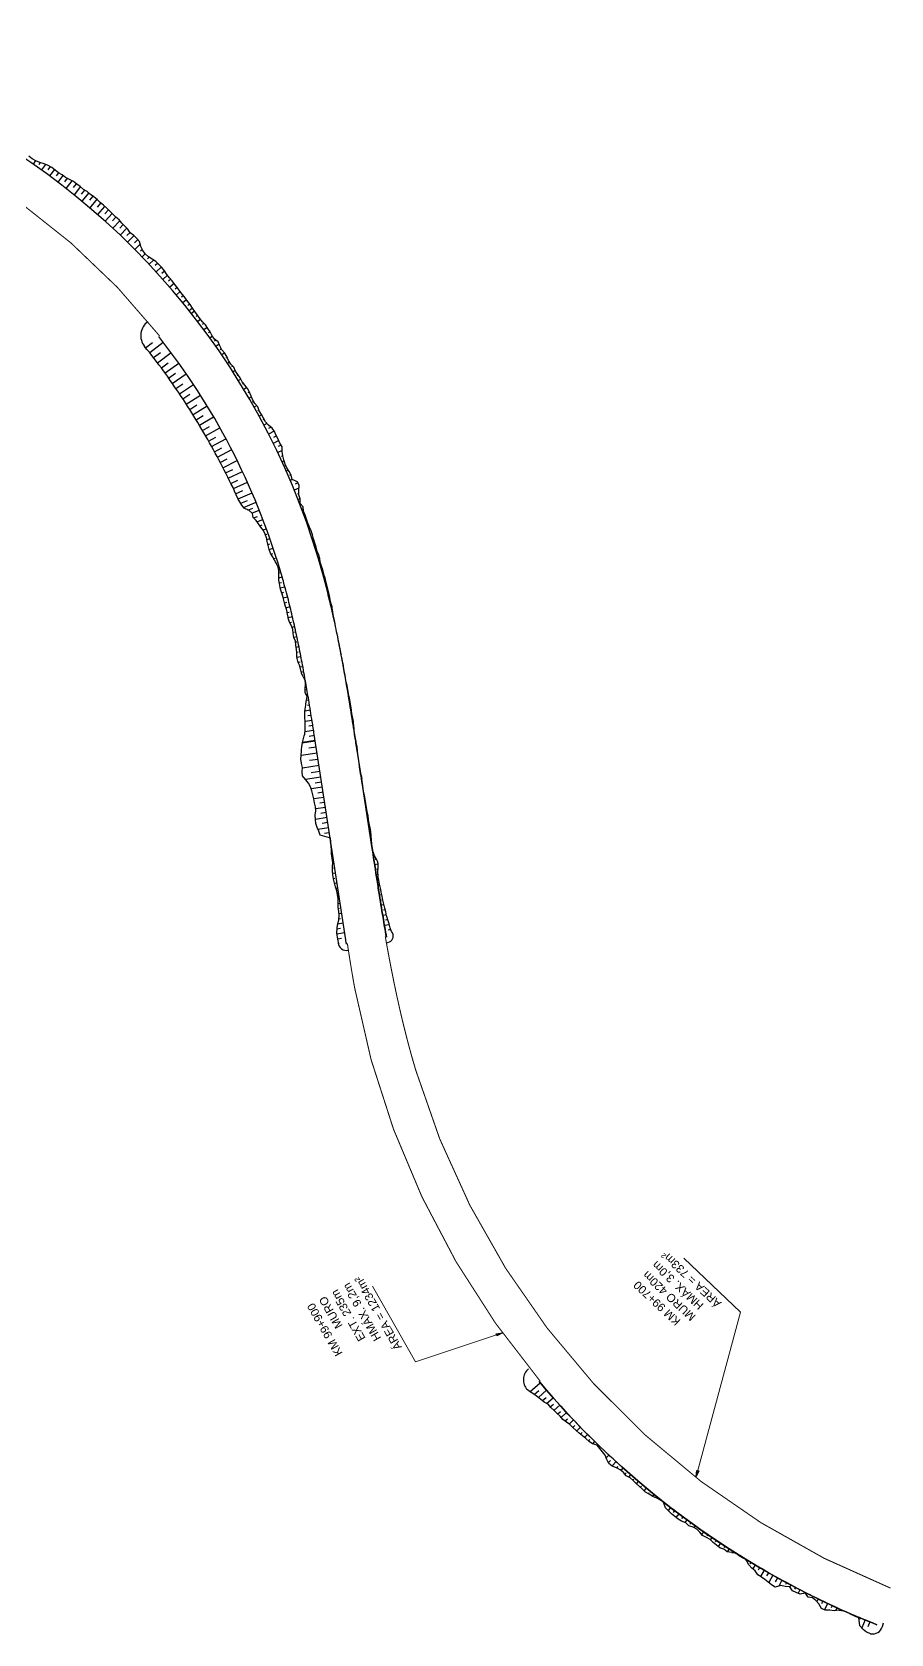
# Model space of a CAD drawing. Header units: metres. Extents: x 288738 to 324331, y 7399322 to 7465117.
# Drawn here: x 291569 to 291989, y 7462803 to 7463584 of the extents above; entities that cross this region are included whole.
import ezdxf

# ---------------------------------------------------------------- set-up
doc = ezdxf.new("R2010")
doc.units = ezdxf.units.M
doc.header["$LTSCALE"] = 10
for name, color, linetype in [('F-HZ-TALUDES-TIC', 7, 'Continuous'), ('U-HZ-TALUDES', 2, 'Continuous'), ('U-PLATAFORMA', 2, 'Continuous')]:
    doc.layers.add(name, color=color, linetype=linetype)
doc.layers.add('U-HZ-MURO', color=210, linetype='Continuous', lineweight=13)
doc.layers.add('U-HZ-TEXTO-MUROS', color=2, linetype='Continuous', lineweight=0)
doc.styles.add('ARIAL', font='arial.ttf')
doc.styles.add('DIM', font='arial.ttf', dxfattribs={"width": 0.8})
doc.dimstyles.new('U-1_2000', dxfattribs={"dimscale": 2, "dimtxt": 1.5, "dimasz": 0.75, "dimexe": 0.75, "dimexo": 0.75, "dimgap": 0.25, "dimtad": 1, "dimzin": 4, "dimtxsty": 'DIM', "dimblk": 'ARCHTICK', "dimcen": 0.7, "dimdle": 0.75, "dimclrd": 256, "dimclre": 256, "dimclrt": 256, "dimaunit": 1, "dimadec": 3, "dimazin": 2, "dimtfac": 1, "dimtofl": 0, "dimtmove": 0, "dimatfit": 3, "dimldrblk": 'CLOSEDBLANK', "dimfxl": 0, "dimtolj": 1, "dimtzin": 0, "dimlwd": -1, "dimlwe": -1, "dimarcsym": 0})

# ---------------------------------------------------------------- blocks, each defined once
blk = doc.blocks.new('_ArchTick')
at = {"color": 0, "linetype": 'ByBlock', "const_width": 0.15}
blk.add_lwpolyline([(-0.5, -0.5), (0.5, 0.5)], dxfattribs=at)

msp = doc.modelspace()

# ---------------------------------------------------------------- linework, layer by layer
at = {"layer": 'F-HZ-TALUDES-TIC', "color": 10, "linetype": 'Continuous', "lineweight": -3, "ltscale": 0.05}
for p, q in [((291570.803, 7463521.649), (291569.598, 7463519.915)), ((291573.146, 7463520.607), (291572.396, 7463519.544)), ((291575.646, 7463519.773), (291573.683, 7463517.032)), ((291577.974, 7463518.684), (291576.842, 7463517.127)), ((291580.017, 7463517.198), (291577.729, 7463514.093)), ((291582.043, 7463515.687), (291580.889, 7463514.145)), ((291584.197, 7463514.346), (291581.733, 7463511.099)), ((291586.309, 7463512.946), (291585.014, 7463511.263)), ((291588.628, 7463511.805), (291585.694, 7463508.048)), ((291590.671, 7463510.304), (291589.165, 7463508.404)), ((291592.784, 7463508.888), (291589.614, 7463504.944)), ((291594.702, 7463507.23), (291593.13, 7463505.3)), ((291596.821, 7463505.815), (291593.489, 7463501.784)), ((291598.814, 7463504.244), (291597.112, 7463502.214)), ((291600.839, 7463502.71), (291597.321, 7463498.572)), ((291602.64, 7463500.912), (291600.93, 7463498.929)), ((291604.575, 7463499.272), (291601.106, 7463495.306)), ((291606.408, 7463497.515), (291604.695, 7463495.584)), ((291608.223, 7463495.741), (291604.847, 7463491.988)), ((291610.049, 7463493.982), (291608.375, 7463492.146)), ((291611.929, 7463492.281), (291608.541, 7463488.619)), ((291613.666, 7463490.428), (291612.018, 7463488.671)), ((291615.458, 7463488.637), (291612.187, 7463485.198)), ((291616.97, 7463486.555), (291615.481, 7463485.012)), ((291618.972, 7463484.985), (291615.786, 7463481.727)), ((291620.703, 7463483.134), (291619.135, 7463481.553)), ((291621.952, 7463480.807), (291619.336, 7463478.206)), ((291622.98, 7463478.277), (291622.036, 7463477.352)), ((291624.351, 7463476.1), (291622.838, 7463474.637)), ((291626.27, 7463474.455), (291625.419, 7463473.644)), ((291628.514, 7463473.111), (291626.288, 7463471.018)), ((291630.497, 7463471.512), (291629.245, 7463470.351)), ((291632.219, 7463469.667), (291629.688, 7463467.352)), ((291633.777, 7463467.673), (291632.573, 7463466.588)), ((291635.266, 7463465.622), (291633.037, 7463463.639)), ((291636.893, 7463463.696), (291635.792, 7463462.731)), ((291638.454, 7463461.713), (291636.333, 7463459.88)), ((291640.01, 7463459.73), (291638.986, 7463458.857)), ((291641.516, 7463457.705), (291639.578, 7463456.076)), ((291643.057, 7463455.712), (291642.118, 7463454.934)), ((291644.528, 7463453.664), (291642.769, 7463452.226)), ((291646.065, 7463451.672), (291645.205, 7463450.978)), ((291647.398, 7463449.518), (291645.907, 7463448.334)), ((291648.476, 7463448.153), (291646.979, 7463446.976)), ((291649.955, 7463446.12), (291649.237, 7463445.563)), ((291651.449, 7463444.099), (291650.043, 7463443.025)), ((291653.153, 7463442.238), (291652.353, 7463441.635)), ((291654.662, 7463440.227), (291653.051, 7463439.031)), ((291656.02, 7463438.106), (291655.278, 7463437.562)), ((291624.56, 7463430.289), (291627.87, 7463432.904)), ((291626.591, 7463427.937), (291633.141, 7463433.014)), ((291657.211, 7463435.866), (291656.004, 7463434.996)), ((291658.823, 7463433.933), (291658.141, 7463433.448)), ((291660.445, 7463432.002), (291658.9, 7463430.92)), ((291661.568, 7463429.724), (291660.948, 7463429.296)), ((291628.506, 7463425.475), (291631.797, 7463427.976)), ((291630.341, 7463422.953), (291637.009, 7463427.924)), ((291632.26, 7463420.553), (291635.57, 7463422.973)), ((291634.065, 7463418.064), (291640.726, 7463422.841)), ((291663.182, 7463427.785), (291661.74, 7463426.805)), ((291664.377, 7463425.562), (291663.757, 7463425.147)), ((291665.518, 7463423.307), (291664.521, 7463422.65)), ((291667.113, 7463421.353), (291666.502, 7463420.955)), ((291635.83, 7463415.502), (291639.201, 7463417.871)), ((291637.56, 7463412.914), (291644.395, 7463417.623)), ((291668.356, 7463419.168), (291667.246, 7463418.458)), ((291669.758, 7463417.085), (291669.172, 7463416.716)), ((291671.091, 7463414.959), (291669.91, 7463414.227)), ((291639.344, 7463410.41), (291642.757, 7463412.715)), ((291641.082, 7463407.875), (291647.921, 7463412.402)), ((291642.784, 7463405.335), (291646.211, 7463407.558)), ((291644.451, 7463402.772), (291651.33, 7463407.147)), ((291672.462, 7463412.856), (291671.841, 7463412.477)), ((291673.963, 7463410.829), (291672.516, 7463409.96)), ((291675.195, 7463408.64), (291674.497, 7463408.227)), ((291676.202, 7463406.32), (291675.063, 7463405.657)), ((291646.104, 7463400.235), (291649.544, 7463402.379)), ((291647.718, 7463397.672), (291654.611, 7463401.881)), ((291677.31, 7463404.063), (291676.812, 7463403.778)), ((291678.789, 7463402.018), (291677.549, 7463401.319)), ((291679.896, 7463399.762), (291679.333, 7463399.45)), ((291681.133, 7463397.579), (291679.976, 7463396.947)), ((291649.25, 7463395.079), (291652.729, 7463397.16)), ((291650.846, 7463392.525), (291657.778, 7463396.586)), ((291652.362, 7463389.929), (291655.842, 7463391.926)), ((291653.855, 7463387.32), (291660.843, 7463391.246)), ((291682.417, 7463395.421), (291681.791, 7463395.084)), ((291683.836, 7463393.331), (291682.34, 7463392.541)), ((291687.412, 7463389.517), (291684.644, 7463388.104)), ((291685.802, 7463391.522), (291684.651, 7463390.924)), ((291655.352, 7463384.744), (291658.839, 7463386.661)), ((291656.786, 7463382.131), (291663.784, 7463385.899)), ((291689.57, 7463384.958), (291686.884, 7463383.634)), ((291688.383, 7463387.182), (291687.078, 7463386.528)), ((291690.702, 7463382.705), (291689.342, 7463382.047)), ((291658.225, 7463379.557), (291661.714, 7463381.395)), ((291659.609, 7463376.953), (291666.599, 7463380.557)), ((291660.976, 7463374.369), (291664.467, 7463376.131)), ((291662.305, 7463371.766), (291669.294, 7463375.216)), ((291691.283, 7463380.19), (291689.064, 7463379.134)), ((291691.527, 7463377.526), (291690.829, 7463377.199)), ((291692.257, 7463375.098), (291691.18, 7463374.604)), ((291663.626, 7463369.202), (291667.107, 7463370.883)), ((291664.906, 7463366.618), (291671.86, 7463369.902)), ((291693.052, 7463372.705), (291692.633, 7463372.517)), ((291694.226, 7463370.484), (291693.233, 7463370.045)), ((291695.474, 7463368.292), (291694.855, 7463368.024)), ((291666.139, 7463364.105), (291669.605, 7463365.707)), ((291667.455, 7463361.641), (291674.257, 7463364.714)), ((291668.526, 7463359.067), (291671.972, 7463360.59)), ((291669.732, 7463356.554), (291676.56, 7463359.502)), ((291696.317, 7463365.924), (291695.223, 7463365.458)), ((291699.454, 7463361.787), (291697.147, 7463360.843)), ((291698.973, 7463364.314), (291697.583, 7463363.734)), ((291699.34, 7463359.029), (291698.713, 7463358.778)), ((291670.993, 7463354.397), (291674.274, 7463355.784)), ((291672.436, 7463352.357), (291678.516, 7463354.877)), ((291674.531, 7463351.081), (291676.906, 7463352.048)), ((291676.513, 7463349.583), (291680.09, 7463351.014)), ((291699.979, 7463356.584), (291699.009, 7463356.203)), ((291700.322, 7463354.03), (291700.119, 7463353.951)), ((291701.535, 7463351.812), (291700.805, 7463351.537)), ((291677.316, 7463347.293), (291679.154, 7463348.013)), ((291678.946, 7463345.401), (291681.852, 7463346.515)), ((291680.408, 7463343.373), (291681.562, 7463343.806)), ((291702.177, 7463349.378), (291701.927, 7463349.286)), ((291703.039, 7463347.028), (291702.536, 7463346.846)), ((291703.847, 7463344.658), (291703.612, 7463344.575)), ((291681.923, 7463341.386), (291683.553, 7463341.986)), ((291683.012, 7463339.147), (291683.708, 7463339.397)), ((291683.761, 7463336.763), (291685.243, 7463337.283)), ((291704.774, 7463342.329), (291704.202, 7463342.132)), ((291705.705, 7463340.001), (291705.358, 7463339.883)), ((291706.423, 7463337.6), (291705.802, 7463337.395)), ((291707.117, 7463335.192), (291706.847, 7463335.105)), ((291684.244, 7463334.311), (291685.15, 7463334.621)), ((291684.852, 7463331.888), (291686.861, 7463332.56)), ((291685.894, 7463329.617), (291686.769, 7463329.902)), ((291687.076, 7463327.414), (291688.402, 7463327.836)), ((291707.894, 7463332.812), (291707.336, 7463332.636)), ((291708.622, 7463330.416), (291708.35, 7463330.332)), ((291709.429, 7463328.044), (291708.804, 7463327.856)), ((291688.244, 7463325.203), (291688.693, 7463325.343)), ((291689.395, 7463322.996), (291689.861, 7463323.137)), ((291689.601, 7463320.511), (291690.08, 7463320.652)), ((291709.901, 7463325.572), (291709.707, 7463325.516)), ((291710.641, 7463323.181), (291710.207, 7463323.057)), ((291711.325, 7463320.773), (291711.103, 7463320.712)), ((291689.632, 7463318.012), (291691.235, 7463318.472)), ((291689.943, 7463315.539), (291690.927, 7463315.814)), ((291690.33, 7463313.069), (291692.575, 7463313.681)), ((291712.072, 7463318.382), (291711.544, 7463318.239)), ((291712.788, 7463315.982), (291712.488, 7463315.903)), ((291713.278, 7463313.523), (291712.82, 7463313.405)), ((291691.049, 7463310.68), (291692.137, 7463310.969)), ((291691.772, 7463308.287), (291693.862, 7463308.827)), ((291692.435, 7463305.877), (291693.46, 7463306.135)), ((291693.08, 7463303.462), (291695.09, 7463303.955)), ((291713.939, 7463311.109), (291713.688, 7463311.045)), ((291714.507, 7463308.671), (291714.039, 7463308.556)), ((291714.998, 7463306.215), (291714.813, 7463306.171)), ((291715.614, 7463303.789), (291715.204, 7463303.694)), ((291693.714, 7463301.046), (291694.697, 7463301.281)), ((291694.19, 7463298.592), (291696.258, 7463299.075)), ((291694.923, 7463296.209), (291695.871, 7463296.425)), ((291716.007, 7463301.312), (291715.887, 7463301.285)), ((291716.41, 7463298.84), (291716.316, 7463298.819)), ((291695.997, 7463293.961), (291697.353, 7463294.262)), ((291696.572, 7463291.538), (291697.231, 7463291.681)), ((291696.903, 7463289.063), (291698.414, 7463289.384)), ((291697.785, 7463286.747), (291698.351, 7463286.865)), ((291698.014, 7463284.26), (291699.418, 7463284.545)), ((291698.334, 7463281.782), (291699.122, 7463281.938)), ((291698.486, 7463279.289), (291700.39, 7463279.659)), ((291699.1, 7463276.872), (291699.981, 7463277.039)), ((291699.961, 7463274.54), (291701.315, 7463274.793)), ((291700.585, 7463272.12), (291701.178, 7463272.229)), ((291731.281, 7463212.63), (291731.095, 7463212.601)), ((291731.703, 7463210.165), (291731.588, 7463210.148)), ((291732.145, 7463207.704), (291731.853, 7463207.659)), ((291732.599, 7463205.244), (291732.416, 7463205.216)), ((291733.032, 7463202.781), (291732.612, 7463202.717)), ((291733.405, 7463200.309), (291733.198, 7463200.278)), ((291733.857, 7463197.849), (291733.37, 7463197.775)), ((291734.32, 7463195.391), (291734.035, 7463195.348)), ((291734.631, 7463192.91), (291734.128, 7463192.833)), ((291734.922, 7463190.425), (291734.715, 7463190.393)), ((291735.084, 7463187.921), (291734.887, 7463187.89)), ((291715.316, 7463183.819), (291715.773, 7463183.889)), ((291715.698, 7463181.35), (291715.925, 7463181.384)), ((291715.928, 7463178.863), (291716.53, 7463178.955)), ((291735.374, 7463185.436), (291735.32, 7463185.428)), ((291736.095, 7463183.017), (291735.646, 7463182.949)), ((291737.342, 7463180.68), (291736.685, 7463180.579)), ((291715.88, 7463176.363), (291716.392, 7463176.442)), ((291715.933, 7463173.864), (291717.279, 7463174.072)), ((291716.237, 7463171.387), (291716.947, 7463171.497)), ((291738.091, 7463178.267), (291736.409, 7463178.007)), ((291738.056, 7463173.203), (291737.174, 7463173.066)), ((291738.013, 7463175.726), (291737.402, 7463175.631)), ((291738.37, 7463170.723), (291737.964, 7463170.659)), ((291716.857, 7463168.966), (291718.035, 7463169.15)), ((291717.514, 7463166.554), (291717.963, 7463166.624)), ((291718.137, 7463164.133), (291718.789, 7463164.236)), ((291738.854, 7463168.269), (291737.946, 7463168.126)), ((291739.913, 7463163.377), (291738.73, 7463163.188)), ((291739.374, 7463165.821), (291738.855, 7463165.739)), ((291718.53, 7463161.668), (291718.849, 7463161.718)), ((291718.667, 7463159.172), (291719.544, 7463159.313)), ((291718.714, 7463156.678), (291719.316, 7463156.775)), ((291740.971, 7463158.487), (291739.528, 7463158.252)), ((291740.443, 7463160.932), (291739.785, 7463160.826)), ((291741.544, 7463156.05), (291740.739, 7463155.918)), ((291718.439, 7463149.263), (291721.02, 7463149.694)), ((291718.937, 7463151.71), (291719.802, 7463151.853)), ((291719.012, 7463154.196), (291720.297, 7463154.406)), ((291742.112, 7463153.614), (291740.341, 7463153.318)), ((291743.533, 7463148.791), (291741.172, 7463148.388)), ((291742.798, 7463151.197), (291741.776, 7463151.025)), ((291717.962, 7463144.308), (291721.747, 7463144.955)), ((291718.016, 7463146.8), (291719.697, 7463147.084)), ((291718.4, 7463141.849), (291720.263, 7463142.171)), ((291744.286, 7463146.39), (291742.941, 7463146.157)), ((291812.187, 7462920.905), (291817.293, 7462925.196)), ((291814.276, 7462919.532), (291816.549, 7462921.465)), ((291816.326, 7462918.105), (291820.378, 7462921.589)), ((291818.298, 7462916.568), (291820.133, 7462918.165)), ((291820.388, 7462915.207), (291823.537, 7462917.98)), ((291822.169, 7462913.512), (291823.659, 7462914.841)), ((291824.015, 7462911.837), (291826.794, 7462914.344)), ((291825.797, 7462910.084), (291827.129, 7462911.301)), ((291827.555, 7462908.315), (291830.138, 7462910.701)), ((291829.344, 7462906.597), (291830.58, 7462907.752)), ((291831.359, 7462905.117), (291833.491, 7462907.133)), ((291833.216, 7462903.447), (291834.208, 7462904.397)), ((291835.067, 7462901.768), (291836.923, 7462903.566)), ((291836.959, 7462900.133), (291837.808, 7462900.966)), ((291838.888, 7462898.543), (291840.398, 7462900.042)), ((291840.815, 7462896.951), (291841.483, 7462897.622)), ((291842.854, 7462895.507), (291843.9, 7462896.571)), ((291849.445, 7462888.609), (291850.76, 7462890.008)), ((291850.522, 7462886.366), (291851.484, 7462887.403)), ((291852.357, 7462884.718), (291854.25, 7462886.78)), ((291854.62, 7462883.661), (291855.312, 7462884.424)), ((291856.773, 7462882.409), (291857.81, 7462883.566)), ((291858.597, 7462880.713), (291859.131, 7462881.316)), ((291860.542, 7462879.191), (291861.512, 7462880.299)), ((291862.51, 7462877.66), (291862.948, 7462878.167)), ((291864.284, 7462875.901), (291865.274, 7462877.059)), ((291866.166, 7462874.256), (291866.671, 7462874.854)), ((291868.013, 7462872.57), (291869.085, 7462873.857)), ((291870.037, 7462871.125), (291870.514, 7462871.705)), ((291872.193, 7462869.861), (291872.898, 7462870.727)), ((291874.473, 7462868.841), (291874.624, 7462869.028)), ((291913.384, 7462841.61), (291913.453, 7462841.719)), ((291915.474, 7462840.245), (291915.522, 7462840.322)), ((291966.383, 7462813.52), (291966.409, 7462813.577)), ((291968.639, 7462812.442), (291968.668, 7462812.508))]:
    msp.add_line(p, q, dxfattribs=at)
at = {"layer": 'F-HZ-TALUDES-TIC', "color": 1, "linetype": 'Continuous', "lineweight": -3, "ltscale": 0.05}
for p, q in [((291716.932, 7463296.394), (291716.893, 7463296.386)), ((291718.466, 7463289.052), (291718.404, 7463289.039)), ((291719.456, 7463283.767), (291719.482, 7463283.772)), ((291719.93, 7463281.312), (291719.966, 7463281.319)), ((291720.33, 7463279.227), (291720.325, 7463279.226)), ((291720.864, 7463276.783), (291720.823, 7463276.775)), ((291721.282, 7463274.318), (291721.232, 7463274.309)), ((291721.709, 7463271.854), (291721.692, 7463271.851)), ((291722.602, 7463266.552), (291722.685, 7463266.566)), ((291723.022, 7463264.088), (291723.104, 7463264.101)), ((291729.306, 7463224.257), (291729.352, 7463224.264)), ((291714.887, 7463188.795), (291715.017, 7463188.814)), ((291715.193, 7463186.315), (291715.294, 7463186.331))]:
    msp.add_line(p, q, dxfattribs=at)
at = {"layer": 'F-HZ-TALUDES-TIC', "color": 90, "linetype": 'Continuous', "lineweight": -3, "ltscale": 0.05}
for p, q in [((291702.941, 7463265.802), (291702.793, 7463265.776)), ((291703.368, 7463263.338), (291702.504, 7463263.19)), ((291704.203, 7463258.409), (291703.076, 7463258.22)), ((291703.789, 7463260.874), (291703.431, 7463260.813)), ((291723.437, 7463261.622), (291723.639, 7463261.656)), ((291723.488, 7463261.316), (291723.701, 7463261.351)), ((291723.896, 7463258.849), (291724.039, 7463258.873)), ((291705.029, 7463253.397), (291702.397, 7463252.969)), ((291704.625, 7463255.864), (291703.656, 7463255.705)), ((291705.429, 7463250.929), (291703.845, 7463250.675)), ((291724.3, 7463256.382), (291724.662, 7463256.441)), ((291724.7, 7463253.914), (291724.854, 7463253.939)), ((291725.095, 7463251.446), (291725.308, 7463251.48)), ((291725.487, 7463248.977), (291725.669, 7463249.005)), ((291706.605, 7463243.522), (291702.387, 7463242.861)), ((291705.825, 7463248.461), (291702.421, 7463247.919)), ((291706.216, 7463245.992), (291704.329, 7463245.694)), ((291706.989, 7463241.052), (291704.399, 7463240.649)), ((291725.875, 7463246.507), (291726.225, 7463246.562)), ((291726.26, 7463244.037), (291726.335, 7463244.048)), ((291726.643, 7463241.566), (291726.758, 7463241.584)), ((291726.645, 7463241.553), (291726.76, 7463241.571)), ((291707.408, 7463238.329), (291701.08, 7463237.35)), ((291707.369, 7463238.581), (291701.119, 7463237.613)), ((291707.858, 7463235.407), (291704.272, 7463234.855)), ((291727.027, 7463239.083), (291727.118, 7463239.097)), ((291727.408, 7463236.612), (291727.662, 7463236.651)), ((291727.789, 7463234.141), (291727.91, 7463234.16)), ((291708.308, 7463232.486), (291700.516, 7463231.288)), ((291709.245, 7463226.405), (291701.137, 7463225.161)), ((291708.776, 7463229.445), (291704.672, 7463228.815)), ((291728.168, 7463231.67), (291728.271, 7463231.686)), ((291728.548, 7463229.199), (291728.587, 7463229.205)), ((291728.927, 7463226.728), (291729.038, 7463226.745)), ((291710.107, 7463220.805), (291702.639, 7463219.659)), ((291709.676, 7463223.605), (291705.394, 7463222.948)), ((291710.487, 7463218.334), (291707.401, 7463217.86)), ((291710.866, 7463215.862), (291705.448, 7463215.031)), ((291711.624, 7463210.92), (291706.667, 7463210.16)), ((291711.245, 7463213.391), (291708.704, 7463213.001)), ((291712.383, 7463205.978), (291707.624, 7463205.248)), ((291712.004, 7463208.449), (291709.597, 7463208.08)), ((291712.762, 7463203.507), (291710.102, 7463203.099)), ((291713.141, 7463201.036), (291707.5, 7463200.17)), ((291713.9, 7463196.094), (291708.732, 7463195.301)), ((291713.52, 7463198.565), (291710.704, 7463198.133)), ((291714.279, 7463193.623), (291711.962, 7463193.267)), ((291878.893, 7462865.96), (291878.524, 7462865.489)), ((291880.868, 7462864.428), (291879.747, 7462862.978)), ((291882.853, 7462862.908), (291882.198, 7462862.05)), ((291884.848, 7462861.4), (291883.467, 7462859.569)), ((291886.851, 7462859.904), (291886.197, 7462859.027)), ((291888.862, 7462858.42), (291887.876, 7462857.079)), ((291890.883, 7462856.948), (291890.357, 7462856.224)), ((291892.913, 7462855.489), (291892.256, 7462854.572)), ((291894.952, 7462854.042), (291894.654, 7462853.621)), ((291896.999, 7462852.607), (291896.103, 7462851.324)), ((291899.054, 7462851.184), (291898.631, 7462850.57)), ((291901.118, 7462849.773), (291900.322, 7462848.603)), ((291903.191, 7462848.376), (291902.695, 7462847.638)), ((291905.273, 7462846.991), (291904.169, 7462845.327)), ((291907.362, 7462845.618), (291906.894, 7462844.903)), ((291909.459, 7462844.258), (291908.48, 7462842.741)), ((291920.069, 7462837.649), (291919.669, 7462836.986)), ((291922.215, 7462836.366), (291921.058, 7462834.422)), ((291924.368, 7462835.096), (291923.622, 7462833.825)), ((291926.528, 7462833.838), (291924.757, 7462830.778)), ((291928.697, 7462832.593), (291927.785, 7462830.997)), ((291930.873, 7462831.363), (291928.868, 7462827.801)), ((291933.056, 7462830.145), (291931.984, 7462828.214)), ((291935.247, 7462828.94), (291933.689, 7462826.091)), ((291937.444, 7462827.748), (291936.975, 7462826.878)), ((291939.649, 7462826.57), (291939.118, 7462825.571)), ((291941.861, 7462825.405), (291941.382, 7462824.491)), ((291944.08, 7462824.254), (291943.207, 7462822.56)), ((291946.306, 7462823.115), (291946.141, 7462822.791)), ((291950.777, 7462820.878), (291950.605, 7462820.527)), ((291953.023, 7462819.78), (291952.364, 7462818.422)), ((291955.276, 7462818.695), (291954.662, 7462817.412)), ((291957.535, 7462817.624), (291956.062, 7462814.494)), ((291959.8, 7462816.566), (291959.279, 7462815.441)), ((291962.072, 7462815.523), (291961.412, 7462814.076)), ((291973.524, 7462810.513), (291973.28, 7462809.933)), ((291975.832, 7462809.553), (291974.21, 7462805.622)), ((291978.146, 7462808.607), (291977.181, 7462806.226))]:
    msp.add_line(p, q, dxfattribs=at)
at = {"layer": 'U-HZ-MURO', "ltscale": 0.05, "const_width": 0.5}
for points in [[(291631.399, 7463436.05, 0.334312), (291235.183, 7463539.741, 0.0064001), (291226.9, 7463536.218, 0.0059429), (291218.043, 7463532.19, 0.0050286), (291209.978, 7463528.307, 0.0045715), (291201.157, 7463523.849, 0.0036572), (291193.351, 7463519.742, 0.0032), (291184.462, 7463514.908, 0.0043804), (291170.361, 7463506.96, 0.0003553)], [(291817.226, 7462926.051, -0.1300967), (291726.696, 7463117.697), (291726.548, 7463118.498), (291726.403, 7463119.299), (291726.258, 7463120.101), (291726.116, 7463120.903), (291725.974, 7463121.704), (291725.834, 7463122.506), (291725.696, 7463123.308), (291725.558, 7463124.109), (291725.422, 7463124.91), (291725.287, 7463125.712), (291725.153, 7463126.513), (291725.02, 7463127.314), (291724.888, 7463128.115), (291724.757, 7463128.916), (291724.627, 7463129.716), (291724.499, 7463130.515), (291724.37, 7463131.315), (291724.243, 7463132.116), (291724.116, 7463132.916), (291723.99, 7463133.716), (291723.864, 7463134.516), (291723.739, 7463135.315), (291723.615, 7463136.115), (291723.49, 7463136.914), (291723.367, 7463137.713), (291723.243, 7463138.511), (291723.12, 7463139.31), (291723.075, 7463139.601)], [(291988.259, 7462825.086, -0.2295855), (291756.496, 7463077.719, -0.006385), (291753.57, 7463087.965, -0.0059647), (291750.701, 7463099.036, -0.005091), (291748.278, 7463109.319, -0.0046416), (291745.833, 7463120.681, -0.0037273), (291743.818, 7463130.872, -0.0032649), (291741.674, 7463142.574, -0.0000853), (291741.611, 7463142.931, -0.0000853)]]:
    msp.add_lwpolyline(points, format="xyb", dxfattribs=at)
at = {"layer": 'U-HZ-TALUDES', "ltscale": 0.05}
msp.add_line((291984.287, 7462806.318, 718.183), (291984.842, 7462808.128), dxfattribs=at)
for points, elevation in [([(291701.44, 7463269.775), (291702.523, 7463267.963)], 726.32), ([(291729.745, 7463221.795), (291730.161, 7463219.835)], 725.841), ([(291731.037, 7463213.899), (291730.47, 7463217.859)], 726.071), ([(291714.438, 7463191.118), (291714.682, 7463190.996), (291714.832, 7463189.155)], 725.887), ([(291848.992, 7462890.029), (291845.051, 7462894.827)], 725.114), ([(291876.04, 7462867.933), (291876.745, 7462867.647), (291877.577, 7462866.568)], 723.632), ([(291910.783, 7462842.434), (291912.237, 7462842.484), (291912.909, 7462841.953)], 722.249), ([(291918.003, 7462838.492), (291917.695, 7462839.089), (291916.365, 7462839.745)], 722.445), ([(291948.072, 7462820.723), (291946.71, 7462822.587)], 721.28), ([(291963.195, 7462814.245), (291965.354, 7462814.044)], 721.47), ([(291970.938, 7462811.461), (291972.864, 7462810.752)], 721.951)]:
    msp.add_lwpolyline(points, dxfattribs=dict(at, elevation=elevation))
at = {"layer": 'U-HZ-TALUDES', "color": 2, "linetype": 'Continuous', "lineweight": -3}
for points in [[(291647.398, 7463449.518, 725.967), (291646.341, 7463451.318, 726.247), (291645.068, 7463452.947, 726.263), (291643.824, 7463454.601, 726.329), (291642.645, 7463456.309, 726.492), (291641.344, 7463457.918, 726.509), (291640.119, 7463459.592, 726.638), (291638.834, 7463461.217, 726.702), (291637.572, 7463462.863, 726.809), (291636.263, 7463464.469, 726.866), (291634.908, 7463466.036, 726.874), (291633.721, 7463467.755, 727.12), (291632.46, 7463469.41, 727.281), (291631.042, 7463470.924, 727.242), (291629.632, 7463472.444, 727.226), (291627.78, 7463473.548, 726.614), (291625.94, 7463474.653, 726.023), (291624.395, 7463476.034, 725.848), (291623.237, 7463477.792, 726.225), (291622.225, 7463479.7, 726.824), (291621.645, 7463482.051, 728.052), (291620.277, 7463483.624, 728.185), (291618.836, 7463485.127, 728.23), (291617.112, 7463486.336, 727.878), (291615.946, 7463488.125, 728.342), (291614.509, 7463489.634, 728.429), (291612.994, 7463491.062, 728.415), (291611.616, 7463492.639, 728.616), (291610.034, 7463493.995, 728.528), (291608.535, 7463495.443, 728.576), (291607.028, 7463496.883, 728.624), (291605.565, 7463498.374, 728.751), (291604.021, 7463499.774, 728.769), (291602.412, 7463501.1, 728.7), (291600.964, 7463502.614, 728.89), (291599.306, 7463503.883, 728.77), (291597.622, 7463505.118, 728.618), (291596.049, 7463506.487, 728.653), (291594.195, 7463507.51, 728.254), (291592.698, 7463508.972, 728.432), (291590.928, 7463510.093, 728.186), (291589.32, 7463511.415, 728.21), (291587.487, 7463512.449, 727.88), (291585.506, 7463513.284, 727.314), (291583.892, 7463514.594, 727.36), (291582.09, 7463515.653, 727.105), (291580.405, 7463516.867, 727.056), (291578.821, 7463518.218, 727.188), (291576.987, 7463519.227, 726.909), (291575.012, 7463520.031, 726.393), (291572.929, 7463520.674, 725.695), (291571.01, 7463521.538, 725.284), (291569.179, 7463522.522, 725.034), (291567.503, 7463523.729, 725.067)], [(291717.322, 7463294.245, 725.432), (291717.321, 7463294.247, 725.432), (291717.149, 7463295.288, 725.476), (291716.756, 7463297.287, 725.505), (291716.316, 7463299.264, 725.49), (291716.314, 7463299.273, 725.49), (291716.313, 7463299.276, 725.49), (291716.009, 7463301.298, 725.626), (291715.703, 7463303.322, 725.77), (291715.595, 7463303.888, 725.791), (291715.595, 7463303.89, 725.791), (291715.198, 7463305.302, 725.719), (291714.762, 7463307.299, 725.749), (291714.533, 7463308.439, 725.789), (291714.433, 7463309.325, 725.898), (291713.887, 7463311.298, 725.833), (291713.32, 7463313.267, 725.758), (291713.304, 7463313.382, 725.77), (291713.304, 7463313.384, 725.77), (291712.954, 7463315.289, 725.898), (291712.476, 7463317.285, 725.935), (291712.09, 7463318.336, 725.828), (291712.087, 7463318.344, 725.827), (291711.758, 7463319.216, 725.732), (291711.208, 7463321.193, 725.715), (291710.724, 7463322.884, 725.697), (291710.723, 7463322.886, 725.697), (291710.645, 7463323.169, 725.697), (291709.979, 7463325.115, 725.583), (291709.63, 7463327.156, 725.811), (291709.585, 7463327.503, 725.865), (291709.111, 7463329.148, 725.874), (291708.368, 7463331.073, 725.714), (291707.827, 7463333.059, 725.777), (291707.172, 7463335.01, 725.733), (291706.567, 7463336.977, 725.752), (291706.103, 7463338.992, 725.934), (291705.347, 7463340.909, 725.818), (291704.576, 7463342.82, 725.698), (291704.064, 7463344.095, 725.626), (291703.817, 7463344.734, 725.601), (291703.148, 7463346.679, 725.606), (291702.532, 7463348.645, 725.681), (291701.63, 7463350.505, 725.461), (291701.474, 7463352.645, 726.051), (291700.084, 7463354.317, 725.332), (291700.009, 7463356.496, 726.036), (291699.345, 7463358.449, 726.119), (291699.329, 7463360.667, 726.914), (291699.59, 7463363.009, 728.025), (291698.703, 7463364.884, 727.909), (291696.091, 7463366.022, 725.928), (291695.606, 7463368.057, 726.266), (291694.592, 7463369.864, 726.042), (291693.537, 7463371.65, 725.782), (291692.677, 7463373.522, 725.749), (291692.139, 7463375.541, 726.08), (291691.525, 7463377.53, 726.342), (291691.305, 7463379.708, 727.052), (291691.201, 7463381.953, 727.908), (291690.046, 7463383.695, 727.61), (291689.312, 7463385.642, 727.793), (291688.239, 7463387.421, 727.609), (291687.508, 7463389.373, 727.82), (291686.348, 7463391.106, 727.562), (291684.529, 7463392.491, 726.569), (291683.188, 7463394.117, 726.124), (291682.138, 7463395.894, 726.018), (291681.081, 7463397.666, 725.916), (291680.016, 7463399.434, 725.817), (291679.3, 7463401.396, 726.129), (291677.972, 7463403.014, 725.75), (291676.871, 7463404.759, 725.644), (291676.053, 7463406.667, 725.876), (291675.23, 7463408.576, 726.115), (291674.265, 7463410.403, 726.202), (291673.068, 7463412.091, 726.032), (291671.778, 7463413.72, 725.762), (291670.777, 7463415.526, 725.843), (291669.648, 7463417.252, 725.786), (291668.458, 7463418.939, 725.667), (291667.611, 7463420.846, 725.967), (291666.136, 7463422.347, 725.532), (291665.021, 7463424.08, 725.537), (291664.186, 7463426.002, 725.891), (291663.17, 7463427.806, 726.041), (291661.762, 7463429.343, 725.729), (291660.818, 7463431.199, 725.991), (291659.933, 7463433.102, 726.341), (291658.198, 7463434.401, 725.659), (291657.045, 7463436.113, 725.703), (291656.103, 7463437.979, 726.02), (291654.975, 7463439.713, 726.121), (291653.894, 7463441.485, 726.294), (291652.433, 7463442.97, 726.002), (291651.074, 7463444.53, 725.85), (291649.885, 7463446.22, 725.922), (291648.678, 7463447.897, 725.985), (291647.398, 7463449.518, 725.967)], [(291701.44, 7463269.775, 726.32), (291700.745, 7463271.507, 726.683), (291700.745, 7463271.51, 726.683), (291700.717, 7463271.648, 726.684), (291700.184, 7463273.553, 726.851), (291699.75, 7463275.475, 726.913), (291699.305, 7463276.363, 727.179), (291699.301, 7463276.371, 727.182), (291698.921, 7463277.319, 727.372), (291698.49, 7463279.236, 727.42), (291698.382, 7463280.67, 727.241), (291698.382, 7463280.671, 727.241), (291698.395, 7463281.218, 727.12), (291698.185, 7463283.177, 726.929), (291697.888, 7463285.054, 726.836), (291697.887, 7463285.118, 726.823), (291697.763, 7463287.094, 726.533), (291696.931, 7463288.921, 726.958), (291696.746, 7463289.845, 726.941), (291696.746, 7463289.848, 726.941), (291696.672, 7463290.867, 726.792), (291696.383, 7463292.807, 726.649), (291695.763, 7463294.66, 726.841), (291695.758, 7463294.668, 726.844), (291695.756, 7463294.67, 726.845), (291694.79, 7463296.453, 727.382), (291694.239, 7463298.326, 727.486), (291694.138, 7463298.866, 727.458), (291694.138, 7463298.868, 727.458), (291693.889, 7463300.245, 727.375), (291693.474, 7463302.147, 727.324), (291693.154, 7463303.206, 727.376), (291692.921, 7463304.014, 727.404), (291692.431, 7463305.895, 727.412), (291691.933, 7463307.772, 727.419), (291691.896, 7463307.874, 727.428), (291691.895, 7463307.877, 727.429), (291691.37, 7463309.63, 727.484), (291690.802, 7463311.485, 727.546), (291690.442, 7463312.478, 727.629), (291690.439, 7463312.486, 727.63), (291690.277, 7463313.349, 727.555), (291689.994, 7463315.279, 727.302), (291689.673, 7463316.91, 727.158), (291689.673, 7463316.912, 727.158), (291689.658, 7463317.195, 727.094), (291689.595, 7463319.191, 726.589), (291689.604, 7463321.213, 725.998), (291689.602, 7463321.552, 725.902), (291689.371, 7463323.168, 725.648), (291688.403, 7463324.899, 726.054), (291687.487, 7463326.642, 726.397), (291686.563, 7463328.379, 726.737), (291685.628, 7463330.107, 727.079), (291684.853, 7463331.885, 727.244), (291684.342, 7463333.75, 727.119), (291684.004, 7463335.678, 726.799), (291683.72, 7463336.945, 726.641), (291683.541, 7463337.564, 726.598), (291682.928, 7463339.399, 726.541), (291682.105, 7463341.158, 726.695), (291680.835, 7463342.748, 727.318), (291679.716, 7463344.387, 727.77), (291678.503, 7463345.985, 728.313), (291677.121, 7463347.509, 729.03), (291676.712, 7463349.412, 728.692), (291675.072, 7463350.82, 729.669), (291672.752, 7463351.936, 731.376), (291671.572, 7463353.508, 731.844), (291670.517, 7463355.127, 732.167), (291669.597, 7463356.8, 732.334), (291668.778, 7463358.516, 732.381), (291667.989, 7463360.244, 732.385), (291667.31, 7463362.022, 732.256), (291666.35, 7463363.672, 732.426), (291665.519, 7463365.381, 732.443), (291664.676, 7463367.083, 732.463), (291663.84, 7463368.788, 732.464), (291662.968, 7463370.475, 732.495), (291662.1, 7463372.164, 732.511), (291661.243, 7463373.857, 732.504), (291660.365, 7463375.54, 732.509), (291659.469, 7463377.214, 732.524), (291658.597, 7463378.899, 732.502), (291657.663, 7463380.553, 732.538), (291656.742, 7463382.212, 732.55), (291655.839, 7463383.88, 732.53), (291654.907, 7463385.534, 732.531), (291653.941, 7463387.167, 732.562), (291653.008, 7463388.819, 732.544), (291652.055, 7463390.459, 732.539), (291651.099, 7463392.097, 732.526), (291650.135, 7463393.731, 732.511), (291649.094, 7463395.319, 732.576), (291648.152, 7463396.965, 732.514), (291647.16, 7463398.582, 732.499), (291646.14, 7463400.181, 732.506), (291645.081, 7463401.756, 732.549), (291644.082, 7463403.367, 732.512), (291643.044, 7463404.955, 732.508), (291641.973, 7463406.52, 732.534), (291640.931, 7463408.104, 732.514), (291639.892, 7463409.69, 732.48), (291638.742, 7463411.201, 732.569), (291637.665, 7463412.761, 732.559), (291636.595, 7463414.325, 732.531), (291635.561, 7463415.915, 732.447), (291634.488, 7463417.479, 732.4), (291633.377, 7463419.015, 732.388), (291632.263, 7463420.549, 732.369), (291631.052, 7463422.012, 732.46), (291629.909, 7463423.524, 732.456), (291628.818, 7463425.075, 732.376), (291627.651, 7463426.569, 732.381), (291626.49, 7463428.068, 732.366), (291625.236, 7463429.493, 732.461), (291624.009, 7463430.938, 732.509)], [(291718.754, 7463287.312, 725.469), (291718.363, 7463289.239, 725.457), (291718.35, 7463289.303, 725.457), (291717.939, 7463291.294, 725.444)], [(291718.765, 7463287.314, 725.481), (291718.431, 7463289.253, 725.527), (291718.421, 7463289.318, 725.53), (291717.955, 7463291.298, 725.461)], [(291720.12, 7463280.312, 725.513), (291720.118, 7463280.321, 725.513), (291719.925, 7463281.336, 725.507), (291719.541, 7463283.328, 725.494), (291719.258, 7463284.777, 725.485), (291719.258, 7463284.779, 725.485), (291719.151, 7463285.32, 725.482)], [(291720.147, 7463280.317, 725.495), (291720.145, 7463280.326, 725.495), (291719.962, 7463281.343, 725.482), (291719.589, 7463283.338, 725.462), (291719.321, 7463284.79, 725.442), (291719.321, 7463284.791, 725.442), (291719.18, 7463285.326, 725.462)], [(291722.147, 7463269.393, 725.619), (291722.029, 7463270.127, 725.625), (291721.796, 7463271.384, 725.607), (291721.428, 7463273.373, 725.583), (291721.14, 7463275.228, 725.619), (291721.14, 7463275.231, 725.619), (291721.123, 7463275.375, 725.627), (291720.757, 7463277.367, 725.616), (291720.303, 7463279.344, 725.52)], [(291722.11, 7463269.386, 725.582), (291721.981, 7463270.119, 725.577), (291721.759, 7463271.377, 725.569), (291721.403, 7463273.369, 725.557), (291721.068, 7463275.215, 725.545), (291721.067, 7463275.218, 725.545), (291721.041, 7463275.36, 725.544), (291720.674, 7463277.352, 725.532), (291720.303, 7463279.344, 725.519)], [(291703.076, 7463258.22, 724.848), (291703.077, 7463258.23, 724.85), (291703.395, 7463260.083, 725.252), (291702.503, 7463261.939, 724.86), (291702.463, 7463262.402, 724.883), (291702.463, 7463262.403, 724.883), (291702.544, 7463263.953, 725.102), (291702.659, 7463265.979, 725.397), (291702.639, 7463266.714, 725.464), (291702.523, 7463267.963, 725.525)], [(291723.437, 7463261.622, 725.63), (291723.435, 7463261.631, 725.63), (291723.136, 7463263.415, 725.619), (291722.799, 7463265.405, 725.607), (291722.719, 7463265.871, 725.604), (291722.719, 7463265.872, 725.604), (291722.457, 7463267.395, 725.594)], [(291723.639, 7463261.656, 725.494), (291723.637, 7463261.665, 725.494), (291723.311, 7463263.445, 725.501), (291722.943, 7463265.43, 725.509), (291722.863, 7463265.896, 725.506), (291722.863, 7463265.897, 725.506), (291722.465, 7463267.397, 725.588)], [(291701.119, 7463237.613, 721.519), (291701.609, 7463239.703, 722.042), (291702.051, 7463240.899, 722.448), (291702.054, 7463240.909, 722.45), (291702.057, 7463240.922, 722.454), (291702.293, 7463241.822, 722.696), (291702.477, 7463243.863, 723.015), (291702.481, 7463244.2, 723.051), (291702.481, 7463244.203, 723.051), (291702.426, 7463245.865, 723.177), (291702.429, 7463247.409, 723.331), (291702.425, 7463247.875, 723.374), (291702.243, 7463249.855, 723.45), (291702.311, 7463251.874, 723.697), (291702.379, 7463252.755, 723.831), (291702.379, 7463252.759, 723.831), (291702.48, 7463253.909, 724.014), (291702.739, 7463255.958, 724.394), (291703.043, 7463258.016, 724.805)], [(291726.643, 7463241.566, 725.756), (291726.336, 7463243.549, 725.744), (291726.163, 7463244.659, 725.737), (291726.162, 7463244.669, 725.737), (291726.16, 7463244.681, 725.737), (291726.027, 7463245.532, 725.731), (291725.717, 7463247.516, 725.719), (291725.665, 7463247.848, 725.717), (291725.664, 7463247.851, 725.717), (291725.404, 7463249.501, 725.706), (291725.162, 7463251.026, 725.697), (291725.089, 7463251.487, 725.694), (291724.771, 7463253.473, 725.681), (291724.45, 7463255.46, 725.669), (291724.31, 7463256.322, 725.663), (291724.309, 7463256.325, 725.663), (291724.126, 7463257.448, 725.656), (291723.799, 7463259.436, 725.644), (291723.47, 7463261.425, 725.631)], [(291726.758, 7463241.584, 725.679), (291726.45, 7463243.566, 725.667), (291726.361, 7463244.69, 725.603), (291726.361, 7463244.7, 725.602), (291726.36, 7463244.712, 725.601), (291726.315, 7463245.577, 725.537), (291726.132, 7463247.581, 725.439), (291726.064, 7463247.911, 725.447), (291726.063, 7463247.914, 725.447), (291725.753, 7463249.556, 725.471), (291725.388, 7463251.062, 725.544), (291725.3, 7463251.52, 725.551), (291725.059, 7463253.519, 725.486), (291724.828, 7463255.521, 725.413), (291724.676, 7463256.381, 725.416), (291724.675, 7463256.385, 725.416), (291724.409, 7463257.494, 725.465), (291724.088, 7463259.484, 725.449), (291723.678, 7463261.46, 725.49)], [(291729.685, 7463221.786, 725.881), (291729.415, 7463223.545, 725.87), (291729.382, 7463223.763, 725.868), (291729.078, 7463225.739, 725.856), (291728.775, 7463227.716, 725.843), (291728.472, 7463229.693, 725.831), (291728.168, 7463231.67, 725.818), (291728.117, 7463232.002, 725.816), (291727.865, 7463233.647, 725.806), (291727.56, 7463235.625, 725.794), (291727.255, 7463237.605, 725.781), (291727.142, 7463238.336, 725.777), (291726.949, 7463239.585, 725.769), (291726.643, 7463241.566, 725.756)], [(291729.745, 7463221.795, 725.841), (291729.513, 7463223.56, 725.804), (291729.474, 7463223.777, 725.806), (291729.168, 7463225.753, 725.796), (291728.907, 7463227.737, 725.754), (291728.533, 7463229.702, 725.79), (291728.271, 7463231.686, 725.749), (291728.239, 7463232.02, 725.734), (291728.081, 7463233.68, 725.66), (291727.88, 7463235.675, 725.578), (291727.441, 7463237.633, 725.656), (291727.317, 7463238.363, 725.659), (291727.135, 7463239.614, 725.643), (291726.758, 7463241.584, 725.679)], [(291714.438, 7463191.118, 725.887), (291709.816, 7463192.432, 722.961), (291709.13, 7463194.35, 722.691), (291708.333, 7463196.251, 722.346), (291707.738, 7463198.183, 722.137), (291707.5, 7463200.17, 722.168), (291707.341, 7463202.169, 722.253), (291707.746, 7463204.255, 722.719), (291707.502, 7463206.241, 722.746), (291707.086, 7463208.2, 722.658), (291706.667, 7463210.16, 722.567), (291706.286, 7463212.125, 722.502), (291705.794, 7463214.072, 722.362), (291705.102, 7463215.99, 722.088), (291704.054, 7463217.852, 721.573), (291702.789, 7463219.459, 720.891), (291702.639, 7463219.659, 720.811), (291701.13, 7463221.45, 719.986), (291701.089, 7463223.467, 720.151), (291701.146, 7463225.5, 720.383), (291700.699, 7463227.454, 720.274), (291700.611, 7463227.78, 720.247), (291700.434, 7463229.436, 720.288), (291700.524, 7463231.471, 720.541), (291700.645, 7463233.508, 720.816), (291700.681, 7463234.258, 720.91), (291700.818, 7463235.551, 721.124), (291701.119, 7463237.613, 721.519)], [(291730.292, 7463217.832, 725.906), (291729.989, 7463219.809, 725.893)], [(291730.47, 7463217.859, 726.086), (291730.161, 7463219.835, 726.067)], [(291745.468, 7463144.066, 729.831), (291745.088, 7463144.801, 729.582), (291744.703, 7463145.434, 729.308), (291744.654, 7463145.527, 729.276), (291744.328, 7463146.271, 729.079), (291743.964, 7463147.312, 728.894), (291743.746, 7463147.969, 728.788), (291743.42, 7463149.227, 728.673), (291742.817, 7463151.134, 728.389), (291742.319, 7463152.753, 728.158), (291742.247, 7463153.047, 728.134), (291741.788, 7463154.982, 727.99), (291741.346, 7463156.92, 727.86), (291740.892, 7463158.819, 727.709), (291740.883, 7463158.856, 727.705), (291740.472, 7463160.802, 727.601), (291740.05, 7463162.747, 727.484), (291739.627, 7463164.694, 727.363), (291739.582, 7463164.907, 727.351), (291739.188, 7463166.639, 727.223), (291738.794, 7463168.566, 727.123), (291738.79, 7463168.592, 727.123), (291738.394, 7463170.546, 727.023), (291738.202, 7463171.942, 727.039), (291738.159, 7463172.249, 727.042), (291738.121, 7463172.52, 727.044), (291737.932, 7463174.508, 727.15), (291738.069, 7463176.548, 727.585), (291738.094, 7463178.571, 727.907), (291737.85, 7463179.792, 727.844), (291737.454, 7463180.492, 727.555), (291736.355, 7463182.344, 726.739), (291735.619, 7463184.252, 726.289), (291735.214, 7463186.213, 726.174), (291735.117, 7463186.963, 726.188), (291735.073, 7463188.214, 726.326), (291734.947, 7463190.219, 726.493), (291734.702, 7463192.204, 726.539), (291734.502, 7463194.197, 726.631), (291734.202, 7463196.174, 726.622), (291733.798, 7463198.136, 726.508), (291733.433, 7463200.103, 726.434), (291733.164, 7463202.085, 726.456), (291732.79, 7463204.051, 726.372), (291732.475, 7463206.026, 726.347), (291732.089, 7463207.991, 726.251), (291731.736, 7463209.96, 726.189), (291731.415, 7463211.934, 726.158), (291731.037, 7463213.899, 726.071)], [(291718.804, 7463139.382, 730.059), (291718.702, 7463140.187, 730.035), (291718.575, 7463140.883, 730.053), (291718.558, 7463140.984, 730.055), (291718.413, 7463141.78, 730.075), (291718.202, 7463142.874, 730.114), (291718.054, 7463143.559, 730.154), (291717.891, 7463144.875, 730.111), (291718.026, 7463146.95, 729.656), (291718.338, 7463148.739, 729.071), (291718.392, 7463149.06, 728.967), (291718.881, 7463151.188, 728.153), (291719.104, 7463153.269, 727.608), (291718.909, 7463155.239, 727.494), (291718.901, 7463155.277, 727.495), (291718.634, 7463157.274, 727.447), (291718.67, 7463159.318, 727.092), (291718.561, 7463161.338, 726.882), (291718.544, 7463161.558, 726.865), (291718.322, 7463163.335, 726.805), (291717.872, 7463165.272, 726.945), (291717.865, 7463165.297, 726.948), (291717.321, 7463167.245, 727.178), (291716.949, 7463168.624, 727.328), (291716.868, 7463168.928, 727.361), (291716.794, 7463169.195, 727.391), (291716.275, 7463171.145, 727.596), (291715.958, 7463173.126, 727.597), (291715.89, 7463175.144, 727.345), (291715.88, 7463176.406, 727.156), (291715.905, 7463177.174, 727.01), (291715.933, 7463179.204, 726.662), (291715.724, 7463181.197, 726.554), (291715.381, 7463183.169, 726.582), (291715.305, 7463183.923, 726.537), (291715.271, 7463185.176, 726.374), (291715.134, 7463187.178, 726.193), (291714.832, 7463189.155, 726.179)], [(291845.051, 7462894.827, 724.454), (291842.844, 7462895.511, 725.534), (291841.12, 7462896.695, 725.929), (291839.536, 7462898.025, 726.131), (291837.915, 7462899.321, 726.394), (291836.337, 7462900.663, 726.605), (291834.775, 7462902.022, 726.802), (291833.247, 7462903.418, 726.959), (291831.743, 7462904.837, 727.093), (291830.045, 7462906.075, 727.502), (291828.358, 7462907.33, 727.903), (291827.049, 7462908.937, 727.797), (291825.518, 7462910.34, 728.003), (291824.052, 7462911.805, 728.129), (291822.455, 7462913.154, 728.44), (291821.16, 7462914.773, 728.357), (291819.244, 7462915.848, 729.109), (291817.557, 7462917.131, 729.562), (291815.898, 7462918.443, 729.986), (291814.104, 7462919.647, 730.592), (291812.281, 7462920.833, 731.243), (291810.585, 7462922.134, 731.732)], [(291845.362, 7462895.146, 724.009), (291843.893, 7462896.577, 724.038), (291842.431, 7462898.015, 724.068), (291840.976, 7462899.461, 724.097), (291839.529, 7462900.914, 724.127), (291838.088, 7462902.374, 724.156), (291836.655, 7462903.841, 724.186), (291835.229, 7462905.315, 724.215), (291833.81, 7462906.797, 724.245), (291832.398, 7462908.285, 724.274), (291830.994, 7462909.78, 724.304), (291829.598, 7462911.282, 724.333), (291828.209, 7462912.792, 724.363), (291826.827, 7462914.308, 724.392), (291825.452, 7462915.83, 724.422), (291824.086, 7462917.36, 724.451), (291822.727, 7462918.897, 724.481), (291821.375, 7462920.44, 724.51), (291820.031, 7462921.99, 724.54), (291818.695, 7462923.546, 724.569), (291817.366, 7462925.109, 724.599), (291816.663, 7462925.945, 724.614)], [(291876.04, 7462867.933, 723.632), (291874.244, 7462868.974, 723.967), (291872.279, 7462869.811, 724.578), (291870.48, 7462870.86, 724.931), (291868.695, 7462871.931, 725.266), (291867.19, 7462873.341, 725.173), (291865.654, 7462874.713, 725.139), (291864.099, 7462876.062, 725.145), (291862.654, 7462877.538, 724.993), (291861.086, 7462878.87, 725.041), (291859.282, 7462879.934, 725.456), (291857.912, 7462881.492, 725.223), (291856.306, 7462882.784, 725.356), (291854.417, 7462883.767, 725.919), (291852.437, 7462884.657, 726.622), (291850.783, 7462885.91, 726.846), (291849.708, 7462887.784, 726.233), (291848.992, 7462890.029, 725.114)], [(291876.173, 7462868.1, 723.418), (291874.57, 7462869.379, 723.447), (291872.974, 7462870.666, 723.477), (291871.384, 7462871.96, 723.506), (291869.8, 7462873.263, 723.536), (291868.222, 7462874.573, 723.566), (291866.652, 7462875.891, 723.595), (291865.087, 7462877.217, 723.625), (291863.53, 7462878.551, 723.654), (291861.978, 7462879.892, 723.684), (291860.434, 7462881.241, 723.713), (291858.896, 7462882.598, 723.743), (291857.365, 7462883.962, 723.772), (291855.841, 7462885.334, 723.802), (291854.323, 7462886.713, 723.831), (291852.812, 7462888.1, 723.861), (291851.308, 7462889.494, 723.891), (291849.811, 7462890.896, 723.92)], [(291910.783, 7462842.434, 722.249), (291908.516, 7462842.711, 721.619), (291906.906, 7462844.012, 721.793), (291904.921, 7462844.74, 721.504), (291903.293, 7462846.012, 721.642), (291901.687, 7462847.315, 721.799), (291900.17, 7462848.746, 722.052), (291898.432, 7462849.848, 722.035), (291896.551, 7462850.748, 721.846), (291895.229, 7462852.447, 722.3), (291893.666, 7462853.797, 722.465), (291891.852, 7462854.794, 722.334), (291889.826, 7462855.503, 721.958), (291888.308, 7462856.916, 722.154), (291886.305, 7462857.67, 721.798), (291884.557, 7462858.773, 721.723), (291882.892, 7462859.99, 721.735), (291881.348, 7462861.365, 721.874), (291879.884, 7462862.842, 722.091), (291878.417, 7462864.31, 722.296), (291877.577, 7462866.568, 723.167)], [(291911.225, 7462843.127, 722.796), (291909.498, 7462844.232, 722.826), (291907.777, 7462845.347, 722.855), (291906.062, 7462846.469, 722.885), (291904.352, 7462847.6, 722.915), (291902.647, 7462848.74, 722.944), (291900.949, 7462849.888, 722.974), (291899.256, 7462851.045, 723.003), (291897.568, 7462852.209, 723.033), (291895.887, 7462853.382, 723.063), (291894.211, 7462854.564, 723.092), (291892.541, 7462855.754, 723.122), (291890.877, 7462856.952, 723.151), (291889.219, 7462858.158, 723.181), (291887.567, 7462859.372, 723.211), (291885.921, 7462860.595, 723.24), (291884.281, 7462861.826, 723.27), (291882.647, 7462863.064, 723.299), (291881.019, 7462864.311, 723.329), (291879.398, 7462865.566, 723.359), (291877.782, 7462866.829, 723.388)], [(291916.365, 7462839.745, 722.843), (291914.575, 7462840.75, 722.961), (291912.909, 7462841.953, 722.856)], [(291916.437, 7462839.861, 722.707), (291914.694, 7462840.941, 722.737), (291912.957, 7462842.029, 722.766)], [(291946.71, 7462822.587, 722.011), (291944.194, 7462822.176, 721.036), (291942.264, 7462822.926, 720.921), (291940.403, 7462823.815, 720.902), (291939.052, 7462825.662, 721.601), (291936.86, 7462825.926, 721.098), (291934.775, 7462826.404, 720.746), (291931.978, 7462825.6, 719.411), (291930.229, 7462826.72, 719.53), (291928.587, 7462828.025, 719.784), (291926.958, 7462829.347, 720.045), (291925.209, 7462830.456, 720.137), (291925.057, 7462830.578, 720.16), (291923.496, 7462831.623, 720.267), (291922.223, 7462833.532, 720.966), (291920.574, 7462834.793, 721.158), (291919.165, 7462836.447, 721.651), (291918.003, 7462838.492, 722.445)], [(291946.84, 7462822.844, 722.203), (291945.013, 7462823.773, 722.233), (291943.19, 7462824.712, 722.262), (291941.373, 7462825.66, 722.292), (291939.559, 7462826.617, 722.322), (291937.751, 7462827.582, 722.351), (291935.947, 7462828.557, 722.381), (291934.149, 7462829.541, 722.411), (291932.355, 7462830.533, 722.44), (291930.566, 7462831.534, 722.47), (291928.782, 7462832.545, 722.5), (291927.003, 7462833.564, 722.529), (291926.837, 7462833.659, 722.532), (291925.229, 7462834.591, 722.559), (291923.46, 7462835.628, 722.589), (291921.697, 7462836.673, 722.618), (291919.938, 7462837.727, 722.648), (291918.185, 7462838.79, 722.678)], [(291963.195, 7462814.245, 721.47), (291960.835, 7462814.022, 720.713), (291958.705, 7462814.324, 720.332), (291956.425, 7462814.32, 719.717), (291954.56, 7462815.211, 719.753), (291953.329, 7462817.42, 720.757), (291951.807, 7462818.999, 721.292), (291950.196, 7462820.379, 721.674), (291948.072, 7462820.723, 721.28)], [(291963.483, 7462814.882, 721.936), (291961.616, 7462815.73, 721.965), (291959.754, 7462816.587, 721.995), (291957.896, 7462817.453, 722.025), (291956.042, 7462818.329, 722.054), (291954.193, 7462819.213, 722.084), (291952.348, 7462820.107, 722.114), (291950.507, 7462821.01, 722.144), (291948.672, 7462821.923, 722.173)], [(291970.938, 7462811.461, 721.951), (291969.042, 7462812.244, 722.011), (291967.199, 7462813.146, 721.951), (291965.334, 7462814, 721.954)], [(291970.991, 7462811.585, 721.817), (291969.108, 7462812.395, 721.847), (291967.229, 7462813.215, 721.876), (291965.354, 7462814.044, 721.906)], [(291978.532, 7462802.82, 718.183), (291977.896, 7462803.134, 718.233), (291976.595, 7462803.569, 718.197), (291974.867, 7462804.828, 718.57), (291973.373, 7462806.635, 719.334), (291972.864, 7462810.752, 721.764)], [(291980.465, 7462807.674, 721.666), (291979.817, 7462807.933, 721.678), (291978.563, 7462808.437, 721.698), (291976.664, 7462809.21, 721.728), (291974.769, 7462809.992, 721.757), (291972.878, 7462810.784, 721.787)]]:
    msp.add_polyline3d(points, dxfattribs=at)
at = {"layer": 'U-HZ-TALUDES', "ltscale": 0.05}
for centre, radius, start, end in [((291630.602, 7463436.175, 728.742), 8.411, 125.609644, 218.463586), ((291722.503, 7463140.032, 726.303), 3.778, 180.353397, 286.384577), ((291742.025, 7463143.461, 726.336), 3.499, 272.279897, 10.514404), ((291816.045, 7462926.679, 724.628), 7.035, 129.845048, 222.570516), ((291979.562, 7462807.61, 718.183), 4.899, 257.861308, 344.718084)]:
    msp.add_arc(centre, radius, start, end, dxfattribs=at)
at = {"layer": 'U-PLATAFORMA', "linetype": 'Continuous', "lineweight": -3}
for p, q in [((291706.896, 7463241.654), (291706.893, 7463241.676)), ((291710.141, 7463220.587), (291706.896, 7463241.654)), ((291735.031, 7463186.95), (291728.117, 7463232.002)), ((291722.136, 7463142.425), (291710.141, 7463220.587)), ((291722.258, 7463141.628), (291722.136, 7463142.425)), ((291722.381, 7463140.83), (291722.258, 7463141.628)), ((291722.503, 7463140.032), (291722.381, 7463140.83)), ((291722.626, 7463139.234), (291722.503, 7463140.032))]:
    msp.add_line(p, q, dxfattribs=at)
at = {"layer": 'U-PLATAFORMA', "flags": 128}
msp.add_lwpolyline([(291742.103, 7463143.018, -0.0022496), (291740.486, 7463152.447, -0.0018683), (291738.483, 7463164.732, -0.0009344), (291737.321, 7463172.119, -0.0004672), (291735.031, 7463186.95), (291728.117, 7463232.002, 0.0004571), (291726.162, 7463244.669, 0.0009143), (291725.162, 7463251.026, 0.0018286), (291723.437, 7463261.622, 0.0022857), (291721.981, 7463270.119, 0.0032), (291720.12, 7463280.312, 0.0036572), (291718.363, 7463289.239, 0.0045715), (291716.222, 7463299.243, 0.0050286), (291714.095, 7463308.331, 0.0059429), (291711.557, 7463318.191, 0.0064001), (291708.966, 7463327.318, 0.4437806), (291227.972, 7463557.319, 0.0064001)], format="xyb", dxfattribs=at)
at = {"layer": 'U-PLATAFORMA', "lineweight": 30, "flags": 128}
for points in [[(291722.581, 7463139.525), (291722.503, 7463140.032), (291722.381, 7463140.83), (291722.258, 7463141.628), (291722.136, 7463142.425), (291710.141, 7463220.587), (291706.896, 7463241.654), (291706.893, 7463241.676, 0.0009143), (291705.904, 7463247.962, 0.0018286), (291704.202, 7463258.418, 0.0022857), (291702.777, 7463266.739, 0.0032), (291700.96, 7463276.686, 0.0036572), (291699.258, 7463285.334, 0.0045715), (291697.192, 7463294.989, 0.0050286), (291695.154, 7463303.695, 0.0059429), (291692.731, 7463313.106, 0.0064001), (291690.277, 7463321.753, 0.095326), (291631.007, 7463435.74, 0.095326)], [(291981.626, 7462807.214, -0.0224613), (291947.858, 7462822.331, -0.1016572), (291816.843, 7462925.729, -0.1016572)]]:
    msp.add_lwpolyline(points, format="xyb", dxfattribs=at)
at = {"layer": 'U-PLATAFORMA', "linetype": 'Continuous', "lineweight": -3}
for centre, radius, start, end in [((291364.417, 7463224.719), 359.5, 16.582436, 112.305315), ((291364.417, 7463224.719), 340, 16.582436, 38.363724), ((291353.768, 7463221.547), 370.611, 15.115662, 16.582436), ((291353.768, 7463221.547), 351.111, 15.115662, 16.582436), ((291298.072, 7463206.503), 408.803, 13.753662, 15.115662), ((291298.072, 7463206.503), 428.303, 13.753662, 15.115662), ((291263.355, 7463198.006), 444.546, 12.601197, 13.753662), ((291263.355, 7463198.006), 464.046, 12.601197, 13.753662), ((291170.2, 7463177.181), 559.5, 11.553504, 12.601197), ((291170.2, 7463177.181), 540, 11.553504, 12.601197), ((291108.966, 7463164.663), 622, 10.715348, 11.553504), ((291108.966, 7463164.663), 602.5, 10.715348, 11.553504), ((290924.736, 7463129.801), 809.5, 9.981963, 10.715348), ((290924.736, 7463129.801), 790, 9.981963, 10.715348), ((290793.42, 7463106.69), 923.333, 9.458115, 9.981963), ((290793.42, 7463106.69), 942.833, 9.458115, 9.981963), ((290275.558, 7463020.418), 1448.333, 9.039038, 9.458115), ((290275.558, 7463020.418), 1467.833, 9.039038, 9.458115), ((289987.513, 7462974.595), 1759.5, 8.829499, 9.039038), ((289987.515, 7462974.596), 1739.997, 8.829499, 9.039038), ((284799.728, 7462168.749), 7009.499, 8.7247295, 8.8294989), ((299672.625, 7464405.079), 8030.518, 188.7247295, 188.8318), ((293714.164, 7463479.274), 2000.562, 188.8318, 189.045938), ((293383.444, 7463426.621), 1665.678, 189.045938, 189.47413), ((292789.126, 7463327.442), 1063.141, 189.47413, 190.00924), ((292134.004, 7463192.896), 414.692, 220.109916, 243.328264), ((292132.912, 7463190.432), 412, 243.310045, 248.456919)]:
    msp.add_arc(centre, radius, start, end, dxfattribs=at)

# ---------------------------------------------------------------- texts
at = {"layer": 'U-HZ-TEXTO-MUROS', "color": 2, "linetype": 'Continuous', "lineweight": -3, "char_height": 4, "width": 47.6625, "attachment_point": 9, "style": 'ARIAL'}
for s, insert, rotation in [('{\\C256;KM 99+700\\PMURO 420m\\PHMÁX. 3,0m\\PÁREA = 733m²}', (291878.731, 7462989.973), 137.027918), ('{\\C256;KM 99+900\\PMURO \\PEXT.^I235m\\PHMÁX. 9,2m\\PÁREA = 1234m²}', (291729.864, 7462977.896), 119.71992)]:
    msp.add_mtext(s, dxfattribs=dict(at, insert=insert, rotation=rotation))

# ---------------------------------------------------------------- leaders
at = {"layer": 'U-HZ-TEXTO-MUROS', "color": 2, "linetype": 'Continuous', "lineweight": -3}
for points in [[(291893.391, 7462879.51), (291915.09, 7462959.656), (291887.362, 7462986.007)], [(291798.767, 7462949.645), (291756.415, 7462935.545), (291735.413, 7462972.336)]]:
    msp.add_leader(points, dimstyle='U-1_2000', override={"dimscale": 1, "dimasz": 3}, dxfattribs=at)

doc.saveas('drawing.dxf')
